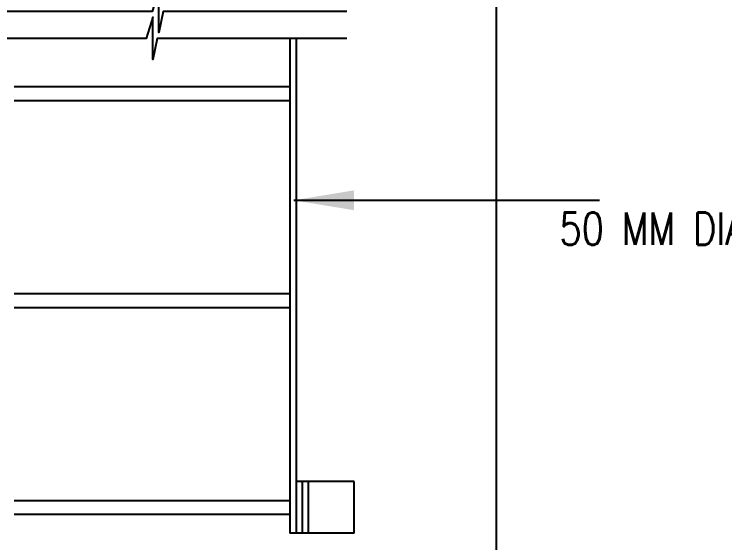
# Model space of a CAD drawing. Header units: centimetres. Extents: x -5119 to 2082, y -6603 to -947.
# Drawn here: x -82.9 to 328.9, y -3327 to -3020.8 of the extents above; entities that cross this region are included whole.
import ezdxf

# ---------------------------------------------------------------- set-up
doc = ezdxf.new("R2010")
doc.units = ezdxf.units.CM
doc.header["$LTSCALE"] = 100
doc.header["$MEASUREMENT"] = 0
for name, color, linetype in [('A807-Details-Railing and Cat ladder$0$A-LEAD', 8, 'Continuous'), ('A807-Details-Railing and Cat ladder$0$A-MISC', 4, 'Continuous'), ('A807-Details-Railing and Cat ladder$0$A-PIPE-3', 3, 'Continuous'), ('A807-Details-Railing and Cat ladder$0$D-RAIL-WORK_03$0$A-NOTE', 3, 'Continuous'), ('A807-Details-Railing and Cat ladder$0$railiing', 7, 'Continuous')]:
    doc.layers.add(name, color=color, linetype=linetype)
doc.styles.add('A807-Details-Railing and Cat ladder$0$D-RAIL-WORK_03$0$NOTES', font='romans.shx', dxfattribs={"width": 0.8})
doc.styles.add('A807-Details-Railing and Cat ladder$0$DIM1', font='simplex.shx', dxfattribs={"width": 0.8})
doc.dimstyles.new('A807-Details-Railing and Cat ladder$0$SC10', dxfattribs={"dimscale": 0.1, "dimtxt": 200, "dimasz": 100, "dimexe": 100, "dimexo": 60, "dimgap": 100, "dimtad": 1, "dimlfac": 0.001, "dimdsep": 46, "dimtxsty": 'A807-Details-Railing and Cat ladder$0$DIM1', "dimblk": 'A807-Details-Railing and Cat ladder$0$_ARCHTICK', "dimcen": 2.5, "dimdle": 100, "dimclrd": 8, "dimclre": 8, "dimclrt": 2, "dimadec": 0, "dimazin": 0, "dimtfac": 1, "dimtix": 1, "dimtmove": 2, "dimatfit": 3, "dimfxl": 1, "dimtolj": 1, "dimtzin": 0, "dimarcsym": 0})

# ---------------------------------------------------------------- blocks, each defined once
blk = doc.blocks.new('A807-Details-Railing and Cat ladder$0$_ARCHTICK')
at = {"color": 0, "linetype": 'ByBlock', "const_width": 0.15}
blk.add_lwpolyline([(-0.5, -0.5), (0.5, 0.5)], dxfattribs=at)

msp = doc.modelspace()

# ---------------------------------------------------------------- linework, layer by layer
at = {"layer": 'A807-Details-Railing and Cat ladder$0$A-MISC'}
for points in [[(109.941, -3019.179), (3.445, -3019.179), (0.832, -3031.482), (0.832, -3006.812), (-2.896, -3019.179), (-100.782, -3019.179)], [(109.941, -3034.824), (-0.033, -3034.824), (-2.646, -3047.127), (-2.646, -3022.457), (-6.375, -3034.824), (-100.782, -3034.824)]]:
    msp.add_lwpolyline(points, dxfattribs=at)
at = {"layer": 'A807-Details-Railing and Cat ladder$0$A-PIPE-3', "color": 2}
for p, q in [((76.914, -3034.824), (76.914, -3321.461)), ((80.51, -3034.824), (80.51, -3321.461)), ((-82.896, -3062.769), (76.914, -3062.769)), ((-82.896, -3070.76), (76.914, -3070.76)), ((-82.896, -3182.626), (76.914, -3182.626)), ((-82.896, -3190.617), (76.914, -3190.617)), ((114.07, -3291.497), (80.51, -3291.497)), ((84.106, -3321.461), (84.106, -3291.497)), ((87.701, -3321.461), (87.701, -3291.497)), ((114.07, -3321.461), (114.07, -3291.497)), ((-82.896, -3302.484), (76.914, -3302.484)), ((-82.896, -3310.474), (76.914, -3310.474)), ((114.07, -3321.461), (76.914, -3321.461))]:
    msp.add_line(p, q, dxfattribs=at)
at = {"layer": 'A807-Details-Railing and Cat ladder$0$railiing', "color": 8}
msp.add_lwpolyline([(196.591, -3567.186), (196.591, -2907.187), (171.984, -2901.96), (221.325, -2901.96), (196.591, -2894.504), (196.591, -2377.259)], dxfattribs=at)

# ---------------------------------------------------------------- texts
at = {"layer": 'A807-Details-Railing and Cat ladder$0$D-RAIL-WORK_03$0$A-NOTE', "insert": (233.08, -3154.452), "char_height": 18.8192, "width": 375.12277, "attachment_point": 7, "style": 'A807-Details-Railing and Cat ladder$0$D-RAIL-WORK_03$0$NOTES'}
msp.add_mtext('50 MM DIA GALV. STEEL PIPE PAINTED', dxfattribs=at)

# ---------------------------------------------------------------- leaders
at = {"layer": 'A807-Details-Railing and Cat ladder$0$A-LEAD', "color": 5}
msp.add_leader([(79.065, -3128.599), (225.932, -3128.599), (256.287, -3128.599)], dimstyle='A807-Details-Railing and Cat ladder$0$SC10', override={"dimasz": 350}, dxfattribs=at)

doc.saveas('drawing.dxf')
